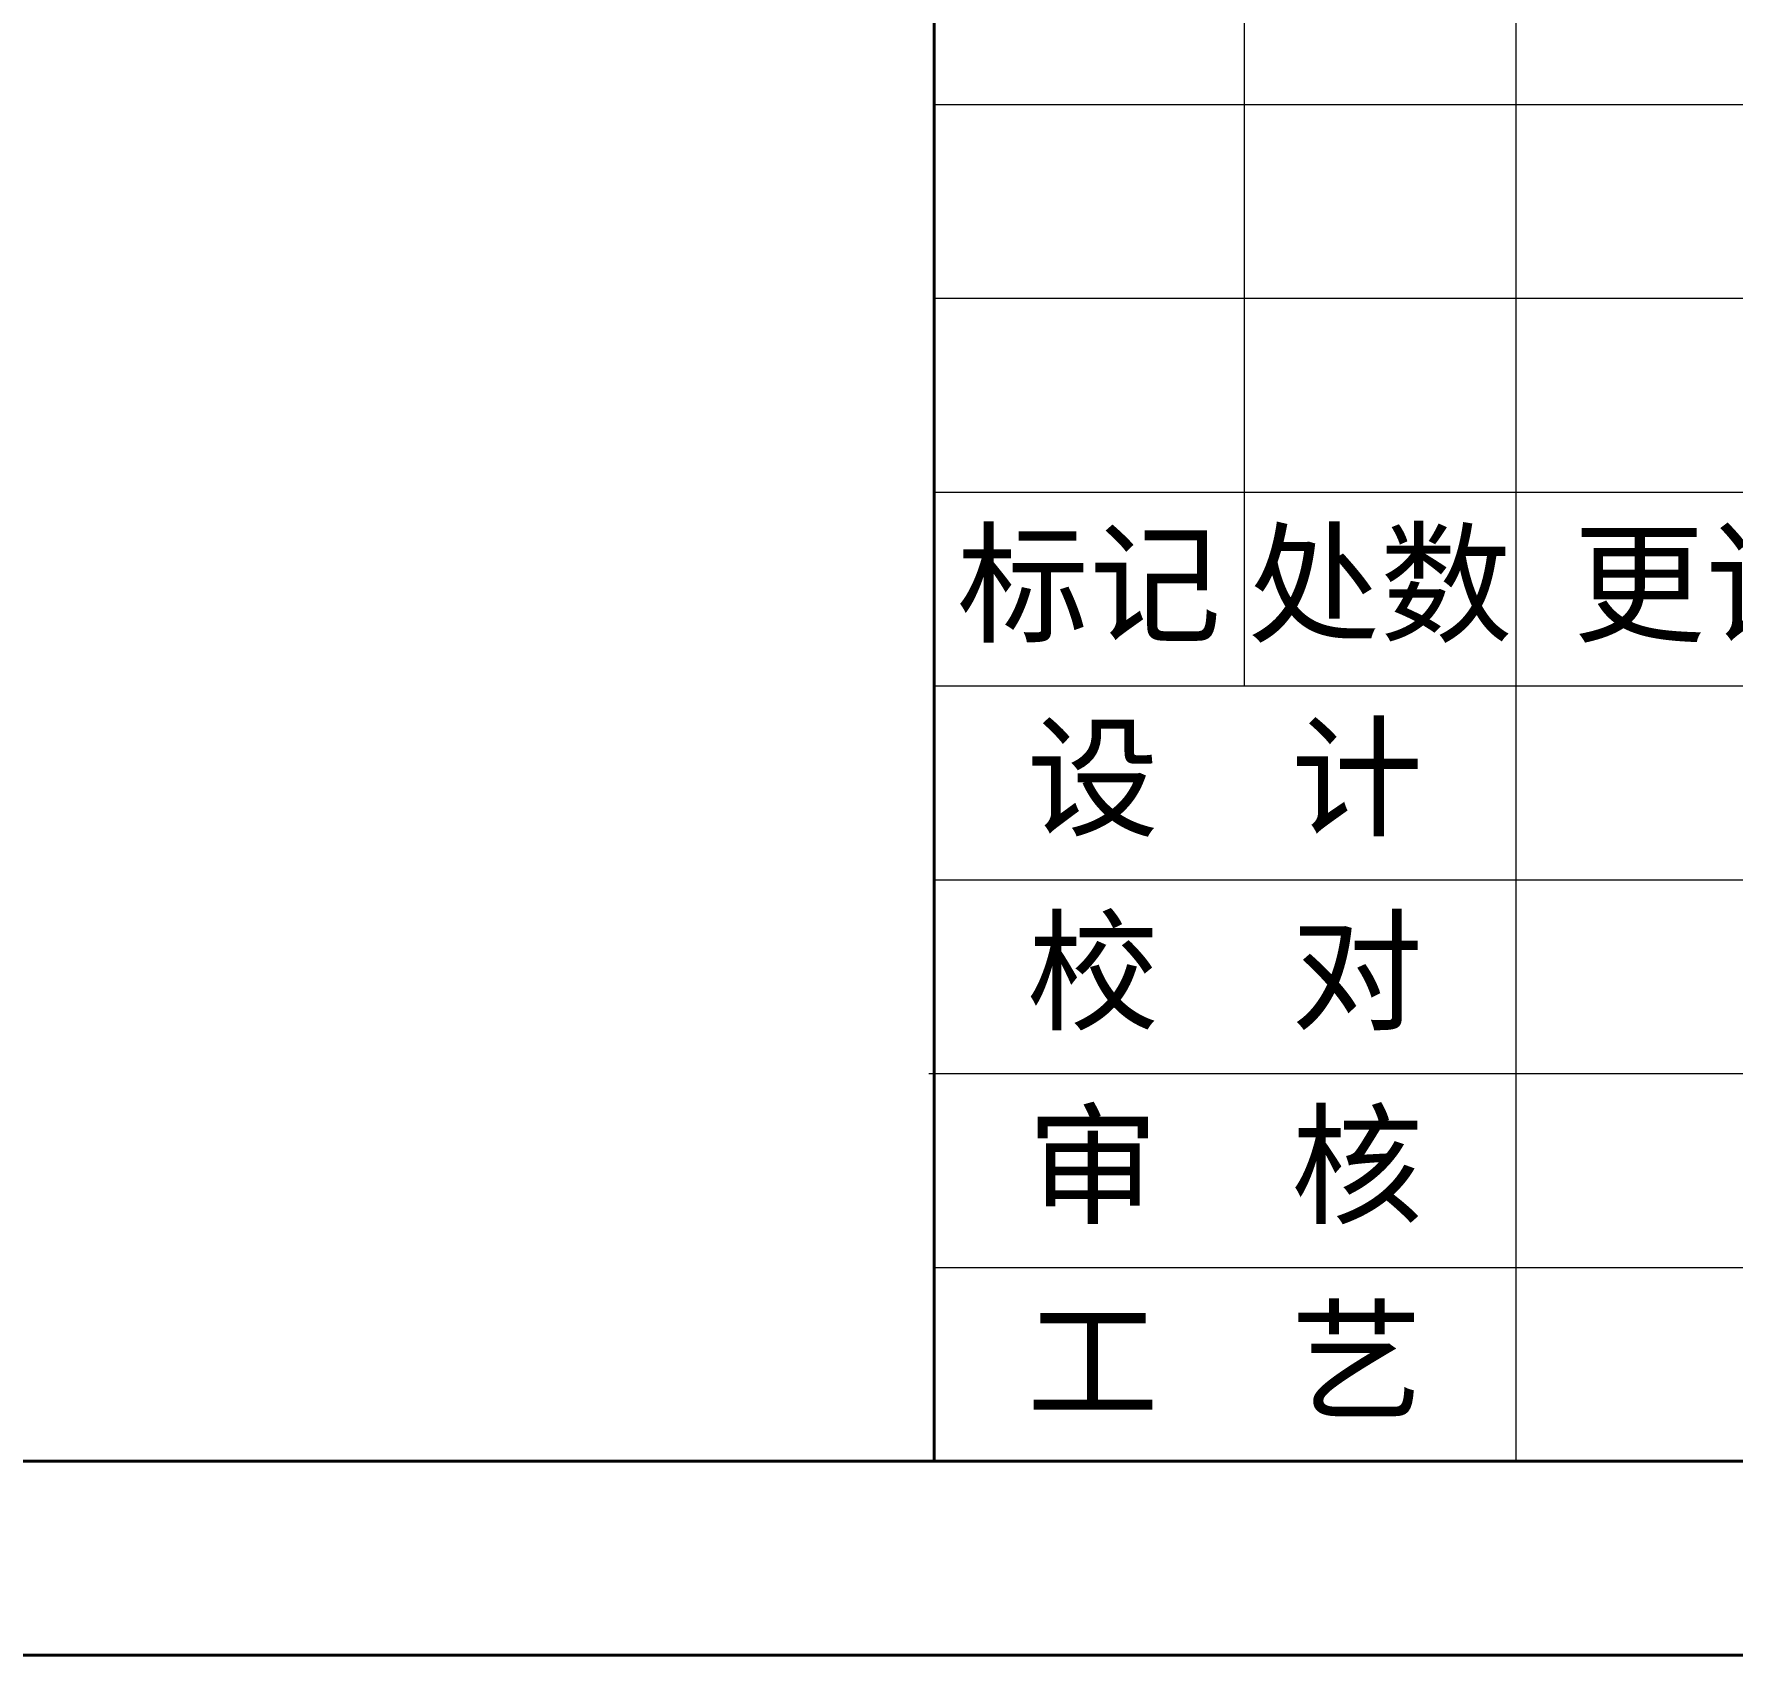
# Model space of a CAD drawing. Header units: millimetres. Extents: x 2085 to 4229, y 754 to 2271.
# Drawn here: x 3166.1 to 3389.6, y 754.5 to 967.9 of the extents above; entities that cross this region are included whole.
import ezdxf

# ---------------------------------------------------------------- set-up
doc = ezdxf.new("R2010")
doc.units = ezdxf.units.MM
for name, color, linetype, lineweight in [('AM_BOR', 7, 'Continuous', 50), ('文字', 7, 'Continuous', 13), ('粗实线', 7, 'Continuous', 40), ('细实线', 3, 'Continuous', 13)]:
    doc.layers.add(name, color=color, linetype=linetype, lineweight=lineweight)
doc.styles.get("Standard").update_dxf_attribs({"font": 'arial.ttf'})

# ---------------------------------------------------------------- blocks, each defined once
blk = doc.blocks.new('rA3')
at = {"layer": '粗实线'}
for p, q in [((568.384, 174.26), (568.384, 129.26)), ((358.384, 129.26), (748.384, 129.26)), ((333.384, 124.26), (753.384, 124.26))]:
    blk.add_line(p, q, dxfattribs=at)
at = {"layer": '细实线'}
for p, q in [((576.384, 174.26), (576.384, 149.26)), ((583.384, 174.26), (583.384, 149.26)), ((568.384, 164.26), (628.384, 164.26)), ((568.384, 159.26), (628.384, 159.26)), ((568.384, 154.26), (628.384, 154.26)), ((568.384, 149.26), (688.384, 149.26)), ((583.384, 149.26), (583.384, 129.26)), ((568.384, 144.26), (628.384, 144.26)), ((568.246, 139.26), (628.384, 139.26)), ((568.384, 134.26), (628.384, 134.26))]:
    blk.add_line(p, q, dxfattribs=at)
at = {"layer": '文字', "char_height": 2.5, "width": 72, "attachment_point": 5}
for s, insert in [('{\\fSimSun|b0|i0|c134|p2;标记}', (572.384, 151.76)), ('{\\fSimSun|b0|i0|c134|p2;处数}', (579.884, 151.76)), ('{\\fSimSun|b0|i0|c134|p2;更该文件号}', (593.384, 151.76)), ('{\\fSimSun|b0|i0|c134|p2;设  计}', (575.884, 146.76)), ('{\\fSimSun|b0|i0|c134|p2;校  对}', (575.884, 141.76)), ('{\\fSimSun|b0|i0|c134|p2;审  核}', (575.884, 136.76)), ('{\\fSimSun|b0|i0|c134|p2;工  艺}', (575.884, 131.76))]:
    blk.add_mtext(s, dxfattribs=dict(at, insert=insert))

msp = doc.modelspace()

# ---------------------------------------------------------------- block references
at = {"layer": 'AM_BOR', "xscale": 5.104687500000001, "yscale": 5.104687500000001, "zscale": 5.104687500000001}
msp.add_blockref('rA3', (383.144, 120.157), dxfattribs=at)

doc.saveas('drawing.dxf')
